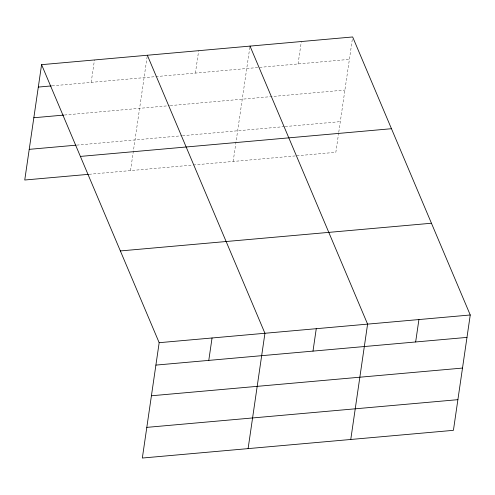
<?xml version="1.0" encoding="UTF-8"?>
<svg xmlns="http://www.w3.org/2000/svg" width="495" height="495" viewBox="0 0 495 495"><rect width="100%" height="100%" fill="white"/><g stroke="black" fill="none" stroke-linecap="round" stroke-linejoin="round"><path stroke-width="0.37" stroke-dasharray="2.48 1.86" d="M91.191 82.368L94.465 59.957M130.519 170.596L147.349 55.248M195.407 73.087L198.674 50.676M233.176 161.45L249.895 46.852M298.064 63.948L301.331 41.531M338.673 132.864L335.833 152.311L295.998 155.857M338.784 132.115L352.551 37.713M52.105 85.852L349.396 59.375M64.492 115.019L169.482 105.67M170.249 105.602L344.916 90.047M76.744 145.115L181.727 135.766M182.494 135.698L284.384 126.621M285.151 126.553L340.306 121.646M89.131 174.283L192.574 165.07M193.341 165.002L295.23 155.925"/><path stroke-width="0.74" d="M41.58 64.666L159.167 342.689L142.337 458.036L453.42 430.334L470.25 314.987L352.663 36.964L41.58 64.666L24.75 180.013L88.364 174.351M208.779 360.391L212.052 337.98M248.106 448.618L264.936 333.271L147.349 55.248M312.995 351.116L316.262 328.699M350.763 439.48L367.593 324.126L250.006 46.103M415.651 341.971L418.918 319.56M38.307 87.077L51.338 85.92M33.833 117.748L63.725 115.088M29.224 149.348L75.976 145.184M80.382 156.414L391.465 128.712M120.359 250.94L431.448 223.239M159.167 342.689L470.25 314.987M155.894 365.1L466.983 337.398M151.421 395.771L462.503 368.07M146.811 427.371L457.894 399.669"/></g></svg>
